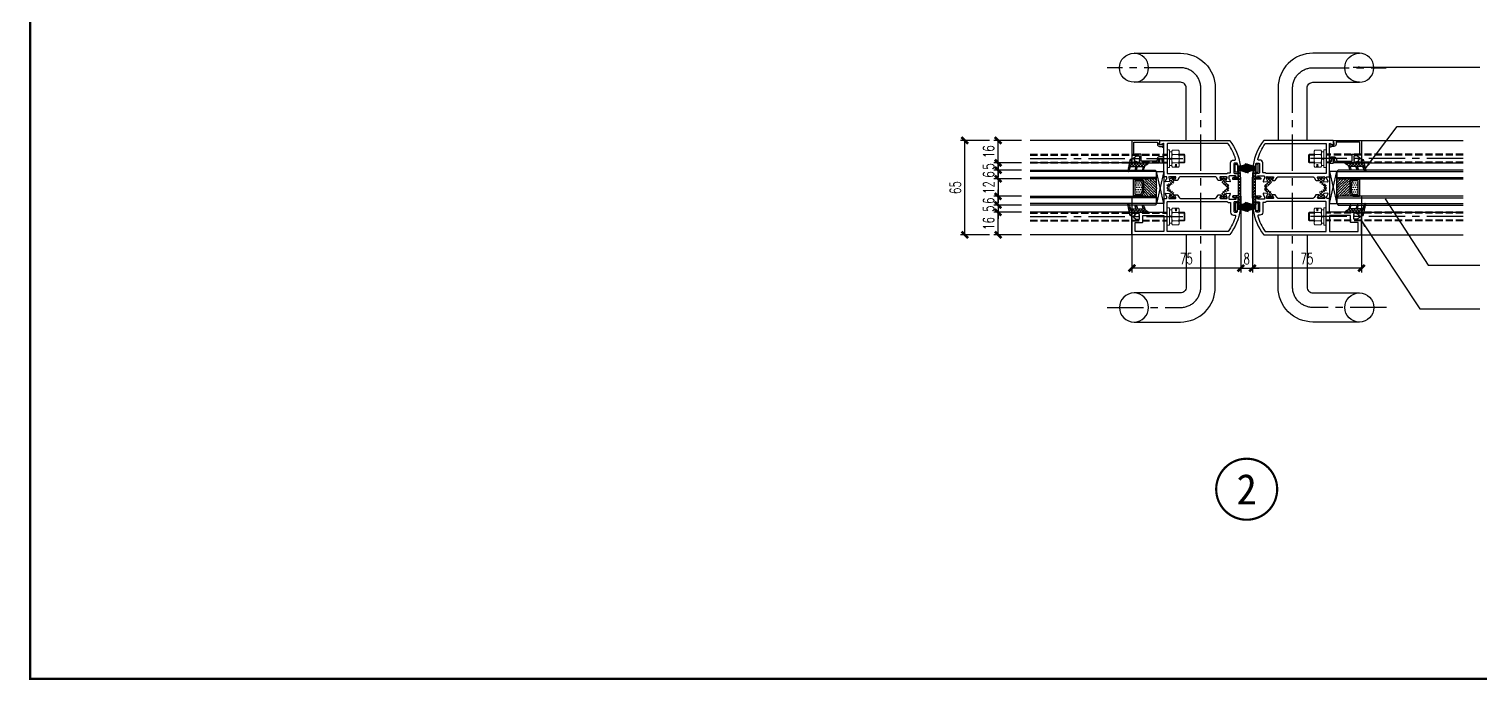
# Model space of a CAD drawing. Extents: x -160106 to 966792, y -663931 to 1550022.
# Drawn here: x -48707 to -47709, y -86796 to -86348 of the extents above; entities that cross this region are included whole.
import ezdxf
from ezdxf.enums import TextEntityAlignment as Align

# ---------------------------------------------------------------- set-up
doc = ezdxf.new("R2010")
doc.units = 0
doc.linetypes.add('ZN-CENTER', pattern=[2, 1.25, -0.25, 0.25, -0.25])
doc.linetypes.add('ZN-DASH', pattern=[0.35, 0.25, -0.1])
for name, color, linetype in [('!ZN1-填充-8', 8, 'Continuous'), ('!ZN1-标注-173', 173, 'Continuous'), ('!ZN3-不锈钢板幕墙-7', 7, 'Continuous'), ('!ZN3-玻璃幕墙-4', 4, 'Continuous'), ('!ZN4-辅助材料-1', 1, 'Continuous'), ('!ZN4-配件-11', 11, 'Continuous'), ('!ZN5-铝材投影-112', 112, 'Continuous'), ('!ZN5-铝材断面-6', 6, 'Continuous'), ('!ZN6-虚线-8', 8, 'ZN-DASH'), ('!ZN6-轴线-1', 1, 'ZN-CENTER'), ('0-cxFrame', 155, 'Continuous'), ('11紧固件', 11, 'Continuous'), ('3符号', 173, 'Continuous'), ('DIM', 173, 'Continuous'), ('TEXT', 7, 'Continuous')]:
    doc.layers.add(name, color=color, linetype=linetype)
doc.layers.add('0-cxText', color=131, linetype='Continuous', lineweight=25)
doc.styles.add('cx_tuming', font='simhei.ttf')
doc.styles.add('cx_tuqian1', font='')
doc.styles.add('DHTEXT-1', font='ROMANS.shx', dxfattribs={"width": 0.7, "bigfont": 'CHINESE.shx'})
doc.styles.add('ZN-字体1', font='romans.shx', dxfattribs={"width": 0.7, "bigfont": 'chinese.shx'})
doc.styles.add('ZNDimTStyle', font='ROMANS.shx', dxfattribs={"width": 0.7, "bigfont": 'CHINESE.shx'})
doc.styles.add('ZY-STYLE', font='ROMANS.shx', dxfattribs={"width": 0.7, "bigfont": 'CHINESE.shx'})
doc.styles.add('中南符号', font='simhei.ttf')
doc.styles.add('黑体', font='simhei.ttf', dxfattribs={"height": 12})
doc.styles.get('cx_tuqian1').set_extended_font_data('SimSun')
doc.dimstyles.new('ZN3', dxfattribs={"dimscale": 3, "dimtxt": 2.5, "dimasz": 1.5, "dimexe": 1, "dimexo": 2, "dimgap": 0.9, "dimtad": 1, "dimdec": 0, "dimdsep": 46, "dimtxsty": 'DHTEXT-1', "dimblk": 'ARCHTICK', "dimcen": 2.5, "dimclrd": 173, "dimclre": 173, "dimclrt": 7, "dimazin": 2, "dimtfac": 1, "dimtix": 1, "dimtmove": 2, "dimatfit": 3, "dimfxl": 0, "dimarcsym": 0})
doc.dimstyles.new('ZN机械-3', dxfattribs={"dimscale": 3, "dimtxt": 2.5, "dimasz": 1.5, "dimexe": 1, "dimexo": 2, "dimgap": 0.9, "dimtad": 1, "dimdec": 0, "dimzin": 0, "dimdsep": 46, "dimtxsty": 'ZNDimTStyle', "dimcen": 2.5, "dimdle": 1, "dimclrd": 173, "dimclre": 173, "dimclrt": 7, "dimazin": 2, "dimtfac": 1, "dimtdec": 4, "dimtix": 1, "dimtmove": 2, "dimatfit": 3, "dimfxl": 0, "dimfrac": 2, "dimtolj": 1, "dimtzin": 0, "dimarcsym": 0})
pattern_1 = [(225, (2801.9167, 1209.5892), (-0.6735192, -2.46957043), [3.175, -0.635, 0, -0.635])]
pattern_2 = [(0, (3, 5e-07), (0.79375, 1.5875), [0, -1.5875])]

# ---------------------------------------------------------------- blocks, each defined once
blk = doc.blocks.new('TK22.A2 L(Dragon)')
at = {"layer": '0-cxFrame', "const_width": 0.5}
blk.add_lwpolyline([(-80, 10), (-574, 10), (-574, 410), (-80, 410)], close=True, dxfattribs=at)
at = {"style": '黑体', "flags": 4}
blk.add_attdef('图幅', text='', height=3.3, dxfattribs=at).set_placement((-40, 3), align=Align.RIGHT)
at = {"layer": '0-cxText', "flags": 4}
for tag, height, style, p in [('建设单位', 3.5, 'cx_tuming', (-45, 240)), ('项目名称', 3.5, 'cx_tuming', (-45, 210)), ('子项名称', 3.5, 'cx_tuming', (-45, 180)), ('工程编号', 3.3, 'cx_tuqian1', (-35, 165)), ('图名1', 3.5, 'cx_tuming', (-45, 87)), ('图名2', 3.5, 'cx_tuming', (-45, 79)), ('图名3', 3.5, 'cx_tuming', (-45, 71)), ('出图日期', 3.3, 'cx_tuqian1', (-39, 60)), ('专业', 3.3, 'cx_tuqian1', (-55, 52)), ('图号', 3.3, 'cx_tuqian1', (-55, 44)), ('版次', 3.3, 'cx_tuqian1', (-20, 44))]:
    blk.add_attdef(tag, text='', height=height, dxfattribs=dict(at, style=style)).set_placement(p, align=Align.MIDDLE)
at = {"layer": 'Defpoints', "color": 6, "flags": 4}
for tag, height, style, p in [('tufu', 3.3, '黑体', (-12, 12)), ('dwfname', 4, 'cx_tuqian1', (-80, 3))]:
    blk.add_attdef(tag, text='', height=height, dxfattribs=dict(at, style=style)).set_placement(p, align=Align.RIGHT)
blk = doc.blocks.new('毛条003')
at = {"layer": '!ZN4-辅助材料-1'}
for points in [[(-1.5, 0.96), (-8.85, 3.1)], [(-1.5, 0.77), (-8.85, 2.5)], [(-1.5, 0.59), (-8.85, 1.86)], [(-1.5, 0.42), (-8.85, 1.22)], [(-1.5, 0.25), (-8.85, 0.69)], [(-1.5, 0.08), (-8.85, 0.33)], [(-1.5, -0.08), (-8.85, -0.33)], [(-1.5, -0.25), (-8.85, -0.69)], [(-1.5, -0.42), (-8.85, -1.22)], [(-1.5, -0.59), (-8.85, -1.86)], [(-1.5, -0.77), (-8.85, -2.5)], [(-1.5, -0.96), (-8.85, -3.1)]]:
    blk.add_lwpolyline(points, dxfattribs=at)
blk.add_lwpolyline([(0, -2.75), (-1.5, -2.75), (-1.5, 2.75), (0, 2.75)], close=True, dxfattribs=at)
blk = doc.blocks.new('塑料扣件')
at = {"layer": '!ZN1-填充-8', "ltscale": 500}
h = blk.add_hatch(dxfattribs=at)
h.set_pattern_fill('多孔材料', color=8, scale=0.5, angle=180)
h.set_pattern_definition([(225, (-28174.8526, 22083.8614), (1.000001017, -1.000001017), []), (315, (-28174.8526, 22083.8614), (1.000001017, 1.000001017), [])])
edge = h.paths.add_edge_path()
edge.add_arc((170, 0), 168.2, 182.2829, 184.02287)
edge.add_line((2.21, -11.8), (0.41, -11.8))
edge.add_arc((170, 0), 170, 176.0198, 183.9802, ccw=False)
edge.add_line((0.41, 11.8), (2.21, 11.8))
edge.add_arc((170, 0), 168.2, 175.97713, 177.7171)
edge.add_line((1.93, 6.7), (3.57, 6.7))
edge.add_line((3.57, 6.7), (3.57, 7.1))
edge.add_arc((3.87, 7.1), 0.3, 56.30993, 180, ccw=False)
edge.add_line((4.04, 7.35), (5.55, 6.65))
edge.add_arc((5.34, 6.2), 0.5, -90, 65.37644, ccw=False)
edge.add_line((5.34, 5.7), (1.9, 5.7))
edge.add_arc((170, 0), 168.2, 178.05798, 181.94202)
edge.add_line((1.9, -5.7), (5.34, -5.7))
edge.add_arc((5.34, -6.2), 0.5, -65.37644, 90, ccw=False)
edge.add_line((5.55, -6.65), (4.04, -7.35))
edge.add_arc((3.87, -7.1), 0.3, 180, 303.69007, ccw=False)
edge.add_line((3.57, -7.1), (3.57, -6.7))
edge.add_line((3.57, -6.7), (1.93, -6.7))
at = {"layer": '!ZN1-填充-8', "color": 8, "ltscale": 500}
blk.add_lwpolyline([(1.93, -6.7, 0.007592), (2.21, -11.8), (0.41, -11.8, -0.034748), (0.41, 11.8), (2.21, 11.8, 0.007592), (1.93, 6.7), (3.57, 6.7), (3.57, 7.1, -0.599022), (4.04, 7.35), (5.55, 6.65, -0.805289), (5.34, 5.7), (1.9, 5.7, 0.016949), (1.9, -5.7), (5.34, -5.7, -0.805289), (5.55, -6.65), (4.04, -7.35, -0.599022), (3.57, -7.1), (3.57, -6.7)], format="xyb", close=True, dxfattribs=at)
blk = doc.blocks.new('14.8隔热条2440')
at = {"layer": '!ZN1-填充-8', "ltscale": 500}
h = blk.add_hatch(dxfattribs=at)
h.set_pattern_fill('多孔材料', color=8, scale=0.5, angle=180)
h.set_pattern_definition([(225, (-28183.0622, 22083.859), (1.000001017, -1.000001017), []), (315, (-28183.0622, 22083.859), (1.000001017, 1.000001017), [])])
edge = h.paths.add_edge_path()
edge.add_arc((1, -1.31), 1, 180, 235)
edge.add_line((0.43, -2.13), (2.74, -3.75))
edge.add_arc((2.45, -4.16), 0.5, 0, 55, ccw=False)
edge.add_line((2.95, -4.16), (2.95, -4.53))
edge.add_arc((2.15, -4.53), 0.8, -30, 0, ccw=False)
edge.add_line((2.84, -4.93), (1.83, -6.69))
edge.add_arc((2, -6.79), 0.2, 150, 180)
edge.add_line((1.8, -6.79), (1.8, -7))
edge.add_arc((2.2, -7), 0.4, 180, 270)
edge.add_line((2.2, -7.4), (2.8, -7.4))
edge.add_line((2.8, -7.4), (2.8, -7.3))
edge.add_line((2.8, -7.3), (3.18, -7.3))
edge.add_arc((3.18, -7.1), 0.2, 270, 360)
edge.add_line((3.38, -7.1), (3.38, -6.99))
edge.add_arc((3.18, -6.99), 0.2, 360, 385.00783)
edge.add_arc((3.9, -6.65), 0.6, -25.00783, 205.00783, ccw=False)
edge.add_arc((4.63, -6.99), 0.2, 154.99217, 180)
edge.add_line((4.43, -6.99), (4.43, -7.1))
edge.add_arc((4.62, -7.1), 0.2, 180, 270)
edge.add_line((4.62, -7.3), (5, -7.3))
edge.add_line((5, -7.3), (5, -7.4))
edge.add_line((5, -7.4), (5.6, -7.4))
edge.add_arc((5.6, -7), 0.4, 270, 360)
edge.add_line((6, -7), (6, -6.79))
edge.add_arc((5.8, -6.79), 0.2, 0, 30)
edge.add_line((5.97, -6.69), (4.96, -4.93))
edge.add_arc((5.65, -4.53), 0.8, 180, 210, ccw=False)
edge.add_line((4.85, -4.53), (4.85, -3.55))
edge.add_arc((3.85, -3.55), 1, 0, 55)
edge.add_line((4.42, -2.73), (2.01, -1.05))
edge.add_arc((2.3, -0.64), 0.5, 180, 235, ccw=False)
edge.add_line((1.8, -0.64), (1.8, 0.64))
edge.add_arc((2.3, 0.64), 0.5, 125, 180, ccw=False)
edge.add_line((2.01, 1.05), (4.42, 2.73))
edge.add_arc((3.85, 3.55), 1, 305, 360)
edge.add_line((4.85, 3.55), (4.85, 4.53))
edge.add_arc((5.65, 4.53), 0.8, 150, 180, ccw=False)
edge.add_line((4.96, 4.93), (5.97, 6.69))
edge.add_arc((5.8, 6.79), 0.2, 330, 360)
edge.add_line((6, 6.79), (6, 7))
edge.add_arc((5.6, 7), 0.4, 0, 90)
edge.add_line((5.6, 7.4), (5, 7.4))
edge.add_line((5, 7.4), (5, 7.3))
edge.add_line((5, 7.3), (4.63, 7.3))
edge.add_arc((4.62, 7.1), 0.2, 90, 180)
edge.add_line((4.42, 7.1), (4.43, 6.99))
edge.add_arc((4.63, 6.99), 0.2, 180, 205.00783)
edge.add_arc((3.9, 6.65), 0.6, -205.00783, 25.00783, ccw=False)
edge.add_arc((3.18, 6.99), 0.2, 334.99217, 360)
edge.add_line((3.38, 6.99), (3.38, 7.1))
edge.add_arc((3.18, 7.1), 0.2, 0, 90)
edge.add_line((3.17, 7.3), (2.8, 7.3))
edge.add_line((2.8, 7.3), (2.8, 7.4))
edge.add_line((2.8, 7.4), (2.2, 7.4))
edge.add_arc((2.2, 7), 0.4, 90, 180)
edge.add_line((1.8, 7), (1.8, 6.79))
edge.add_arc((2, 6.79), 0.2, 180, 210)
edge.add_line((1.83, 6.69), (2.84, 4.93))
edge.add_arc((2.15, 4.53), 0.8, 0, 30, ccw=False)
edge.add_line((2.95, 4.53), (2.95, 4.16))
edge.add_arc((2.45, 4.16), 0.5, -55, 0, ccw=False)
edge.add_line((2.74, 3.75), (0.43, 2.13))
edge.add_arc((1, 1.31), 1, 125, 180)
edge.add_line((0, 1.31), (0, -1.31))
at = {"layer": '!ZN4-辅助材料-1'}
for centre in [(3.9, 6.65), (3.9, -6.65)]:
    blk.add_circle(centre, 0.6, dxfattribs=at)
at = {"layer": 'Defpoints', "color": 2, "ltscale": 10, "style": 'ZY-STYLE', "width": 0.7}
blk.add_text('14.8隔热条2440', height=0.5, rotation=270, dxfattribs=at).set_placement((0.73, 1.98))
blk = doc.blocks.new('DTM001')
at = {"layer": '!ZN5-铝材断面-6'}
for points in [[(15.22, 7.9), (15.22, 16.5, -0.414223), (15.52, 16.8), (17.62, 16.8, 0.414223), (17.92, 17.1), (17.92, 19.5, 0.414204), (17.62, 19.8), (17.02, 19.8, 0.414223), (16.72, 19.5), (16.72, 18.3, -0.414223), (16.42, 18), (15.52, 18, -0.414204), (15.22, 18.3), (15.22, 30.2, -0.559451), (15.66, 30.47), (17.49, 29.54, 0.559451), (17.92, 29.81), (17.92, 32, 0.414214), (17.42, 32.5), (-29.73, 32.5, 0.227162), (-30.12, 32.31, 0.141251), (-37.22, 15.36, 0.448618), (-36.72, 14.8), (-35.93, 14.8, 0.414214), (-35.43, 15.3), (-35.43, 16.3, -0.414214), (-34.93, 16.8), (-33.43, 16.8, -0.414214), (-32.93, 16.3), (-32.93, 10.3, -0.414214), (-33.43, 9.8), (-35.19, 9.8, 0.396332), (-35.69, 9.33, 0.00284), (-35.8, 7.43, 0.428957), (-35.3, 6.9), (-35.1, 6.9, 0.399605), (-34.6, 7.38, -0.000226), (-34.59, 7.53, -0.399343), (-34.09, 8), (-29.83, 8, -0.414223), (-29.53, 7.7), (-29.53, 6.2), (-29.59, 6.01), (-29.77, 5.91), (-29.91, 5.84), (-29.99, 5.71), (-30.51, 4.3), (-30.51, 4.11), (-30.39, 3.95), (-30.2, 3.9), (-27.83, 4.11), (-27.7, 4.14), (-27.28, 4.56), (-27.23, 4.75), (-27.37, 4.89), (-27.54, 4.94), (-27.63, 4.99), (-27.68, 5.08), (-28.22, 7.06), (-28.22, 7.1), (-28.23, 7.14), (-28.23, 7.3), (-28.13, 7.52), (-27.91, 7.6), (-27.7, 7.5), (-27.57, 7.4), (-23.63, 7.4), (-23.41, 7.31), (-23.33, 7.1), (-23.33, 6.88), (-23.34, 6.8), (-23.37, 6.72), (-24.3, 5.2), (-24.3, 5), (-24.13, 4.9), (-22.7, 4.9), (-22.5, 4.92), (-22.3, 4.98), (-22.12, 5.08), (-21.97, 5.22), (-21.85, 5.38), (-20.91, 6.92), (-20.78, 7.08), (-20.63, 7.22), (-20.45, 7.32), (-20.26, 7.38), (-20.05, 7.4), (3.74, 7.4), (3.95, 7.38), (4.15, 7.32), (4.33, 7.22), (4.48, 7.08), (4.6, 6.92), (5.55, 5.38), (5.67, 5.22), (5.82, 5.08), (6, 4.98), (6.2, 4.92), (6.4, 4.9), (7.82, 4.9), (8, 5), (8, 5.2), (7.07, 6.72), (7.04, 6.8), (7.02, 6.88), (7.02, 7.1), (7.11, 7.31), (7.33, 7.4), (11.27, 7.4), (11.4, 7.5), (11.61, 7.6), (11.83, 7.51), (11.92, 7.3), (11.92, 7.14), (11.92, 7.1), (11.91, 7.06), (11.38, 5.08), (11.33, 4.99), (11.24, 4.94), (11.07, 4.89), (10.93, 4.75), (10.98, 4.56), (11.35, 4.19), (11.46, 4.11), (13.9, 3.9), (14.09, 3.95), (14.21, 4.1), (14.21, 4.3), (13.69, 5.71), (13.61, 5.84), (13.47, 5.9), (13.29, 6.01), (13.22, 6.2), (13.22, 7.1), (13.31, 7.31), (13.53, 7.4), (14.72, 7.4, 0.414214)], [(12.72, 30.3, -0.414214), (13.02, 30), (13.02, 10.1, -0.414214), (12.52, 9.6), (-28.08, 9.6, -0.298932), (-28.54, 9.9, 0.298932), (-29, 10.2), (-30.23, 10.2, -0.414214), (-30.73, 10.7), (-30.73, 17, 0.414214), (-32.73, 19), (-33.68, 19, -0.49414), (-34.16, 19.63, -0.094832), (-29.05, 30.1, -0.236149), (-28.65, 30.3)], [(-35.93, -14.8), (-36.72, -14.8, 0.448618), (-37.22, -15.36, 0.141251), (-30.12, -32.31, 0.227162), (-29.73, -32.5), (36.72, -32.5, 0.414214), (37.22, -32), (37.22, -17.3, 0.414214), (36.92, -17), (35.52, -17, 0.414214), (35.22, -17.3), (35.22, -18), (35.47, -18), (35.22, -18.7), (35.47, -18.7), (35.22, -19.4), (35.72, -19.4, -0.668179), (36.08, -20.25), (34.62, -21.71, -0.198904), (34.41, -21.8), (32.27, -21.8, -0.414214), (31.97, -21.5), (31.97, -19.4), (32.22, -19.4), (31.97, -18.7), (32.22, -18.7), (31.97, -18), (32.22, -18), (32.22, -17.3, 0.414223), (31.92, -17), (15.52, -17, -0.414214), (15.22, -16.7), (15.22, -7.9, 0.414214), (14.72, -7.4), (13.53, -7.4), (13.31, -7.31), (13.22, -7.1), (13.22, -6.2), (13.29, -6.01), (13.47, -5.9), (13.61, -5.84), (13.69, -5.71), (14.21, -4.3), (14.21, -4.1), (14.09, -3.95), (13.9, -3.9), (11.46, -4.11), (11.35, -4.19), (10.98, -4.56), (10.93, -4.75), (11.07, -4.89), (11.24, -4.94), (11.33, -4.99), (11.38, -5.08), (11.91, -7.06), (11.92, -7.1), (11.92, -7.14), (11.92, -7.3), (11.83, -7.51), (11.61, -7.6), (11.4, -7.5), (11.27, -7.4), (7.33, -7.4), (7.11, -7.31), (7.02, -7.1), (7.02, -6.88), (7.04, -6.8), (7.07, -6.72), (8, -5.2), (8, -5), (7.82, -4.9), (6.4, -4.9), (6.2, -4.92), (6, -4.98), (5.82, -5.08), (5.67, -5.22), (5.55, -5.38), (4.6, -6.92), (4.48, -7.08), (4.33, -7.22), (4.15, -7.32), (3.95, -7.38), (3.74, -7.4), (-20.05, -7.4), (-20.26, -7.38), (-20.45, -7.32), (-20.63, -7.22), (-20.78, -7.08), (-20.91, -6.92), (-21.85, -5.38), (-21.97, -5.22), (-22.12, -5.08), (-22.3, -4.98), (-22.5, -4.92), (-22.7, -4.9), (-24.13, -4.9), (-24.3, -5), (-24.3, -5.2), (-23.37, -6.72), (-23.34, -6.8), (-23.33, -6.88), (-23.33, -7.1), (-23.41, -7.31), (-23.63, -7.4), (-27.57, -7.4), (-27.7, -7.5), (-27.91, -7.6), (-28.13, -7.52), (-28.23, -7.3), (-28.23, -7.14), (-28.22, -7.1), (-28.22, -7.06), (-27.68, -5.08), (-27.63, -4.99), (-27.54, -4.94), (-27.37, -4.89), (-27.23, -4.75), (-27.28, -4.56), (-27.7, -4.14), (-27.83, -4.11), (-30.2, -3.9), (-30.39, -3.95), (-30.51, -4.11), (-30.51, -4.3), (-29.99, -5.71), (-29.91, -5.84), (-29.77, -5.91), (-29.59, -6.01), (-29.53, -6.2), (-29.53, -7.7, -0.414223), (-29.83, -8), (-34.09, -8, -0.399343), (-34.59, -7.53, -0.000226), (-34.6, -7.38, 0.399605), (-35.1, -6.9), (-35.3, -6.9, 0.428957), (-35.8, -7.43, 0.00284), (-35.69, -9.33, 0.396332), (-35.19, -9.8), (-33.43, -9.8, -0.414214), (-32.93, -10.3), (-32.93, -16.3, -0.414214), (-33.43, -16.8), (-34.93, -16.8, -0.414214), (-35.43, -16.3), (-35.43, -15.3, 0.414214)], [(12.72, -30.3, 0.414214), (13.02, -30), (13.02, -10.1, 0.414214), (12.52, -9.6), (-28.08, -9.6, 0.298932), (-28.54, -9.9, -0.298932), (-29, -10.2), (-30.23, -10.2, 0.414214), (-30.73, -10.7), (-30.73, -17, -0.414214), (-32.73, -19), (-33.68, -19, 0.49414), (-34.16, -19.63, 0.094832), (-29.05, -30.1, 0.236149), (-28.65, -30.3)], [(29.47, -19.2), (15.52, -19.2, 0.414214), (15.22, -19.5), (15.22, -30, 0.414214), (15.52, -30.3), (34.72, -30.3, 0.414214), (35.02, -30), (35.02, -24.3, 0.414214), (34.72, -24), (30.07, -24, -0.414214), (29.77, -23.7), (29.77, -19.5, 0.414214)]]:
    blk.add_lwpolyline(points, format="xyb", close=True, dxfattribs=at)
at = {"ltscale": 20}
blk.add_blockref('14.8隔热条2440', (-29.57, 0), dxfattribs=at)
at = {"ltscale": 20, "xscale": -1}
blk.add_blockref('14.8隔热条2440', (13.25, 0), dxfattribs=at)
blk = doc.blocks.new('DTM004')
at = {"layer": '!ZN5-铝材断面-6'}
blk.add_lwpolyline([(-7.86, 5.26), (-7.86, 5.69, 0.338321), (-8.23, 6.17, -0.338321), (-8.45, 6.46), (-8.45, 7.45, -0.414214), (-8.15, 7.75), (10.55, 7.75, -0.414214), (10.85, 7.45), (10.85, -7.55, -0.414214), (10.65, -7.75), (9.15, -7.75, -0.414204), (8.85, -7.45), (8.85, -6.75), (9.1, -6.75), (8.85, -6.05), (9.1, -6.05), (8.85, -5.35), (9.35, -5.35, 0.668179), (9.7, -4.5), (8.24, -3.04, 0.198904), (8.03, -2.95), (5.9, -2.95, 0.414214), (5.6, -3.25), (5.6, -5.35), (5.85, -5.35), (5.6, -6.05), (5.85, -6.05), (5.6, -6.75), (5.85, -6.75), (5.85, -7.55, -0.414223), (5.65, -7.75), (-6.28, -7.75, -0.339454), (-7.25, -7.01), (-7.79, -4.97, 0.339454), (-8.08, -4.75), (-9.75, -4.75, 0.618034), (-9.91, -5.07, -0.162278), (-9.85, -5.25), (-9.85, -6.2, -0.668179), (-10.36, -6.41), (-10.56, -6.22, -0.198912), (-10.85, -5.51), (-10.85, -4.05, -0.414214), (-10.35, -3.55), (-8.08, -3.55, -0.339454), (-6.64, -4.66), (-6.19, -6.33, 0.339454), (-5.9, -6.55), (4.2, -6.55, 0.414214), (4.4, -6.35), (4.4, -2.05, -0.414214), (4.7, -1.75), (8.54, -1.75, -0.198904), (8.75, -1.84), (9.14, -2.23, 0.668167), (9.65, -2.02), (9.65, 6.25, 0.414214), (9.35, 6.55), (-6.36, 6.55, 0.451416), (-6.66, 6.21), (-6.66, 5.06, -0.414214), (-8.16, 3.56), (-9.58, 3.56, 0.198912), (-9.8, 3.47), (-10.14, 3.13, -0.668179), (-10.65, 3.34), (-10.65, 4.1, -0.198912), (-10.36, 4.81), (-10.16, 5, -0.339454), (-9.92, 5.03), (-9.52, 4.8, 0.131652), (-9.37, 4.76), (-8.36, 4.76, 0.414214)], format="xyb", close=True, dxfattribs=at)
blk = doc.blocks.new('塞入式胶条01')
at = {"layer": '!ZN1-填充-8', "ltscale": 500}
h = blk.add_hatch(dxfattribs=at)
h.set_pattern_fill('多孔材料', color=8, scale=0.5, angle=180)
h.set_pattern_definition([(225, (-28131.8375, 22100.859), (1.000001017, -1.000001017), []), (315, (-28131.8375, 22100.859), (1.000001017, 1.000001017), [])])
edge = h.paths.add_edge_path()
edge.add_line((1.24, -1.71), (2.66, 5.51))
edge.add_arc((2.27, 5.59), 0.4, 348, 518.51601)
edge.add_line((1.9, 5.74), (0.62, 2.49))
edge.add_line((0.62, 2.49), (-2.98, 2.49))
edge.add_line((-2.98, 2.49), (-2.55, 4.52))
edge.add_arc((-2.94, 4.6), 0.4, 348, 518.96365)
edge.add_line((-3.31, 4.74), (-4.18, 2.49))
edge.add_line((-4.18, 2.49), (-7.98, 2.49))
edge.add_line((-7.98, 2.49), (-7.55, 4.52))
edge.add_arc((-7.94, 4.6), 0.4, 348, 523.61046)
edge.add_arc((-7.94, 4.6), 0.4, 163.55675, 163.61046, ccw=False)
edge.add_line((-8.32, 4.71), (-8.83, 2.99))
edge.add_arc((-11.71, 3.84), 3, 301.46877, 343.55675, ccw=False)
edge.add_line((-10.14, 1.28), (-11.32, 0.56))
edge.add_arc((-11.17, 0.3), 0.3, 121.46877, 270)
edge.add_arc((-8.6, -11.52), 11.8, 59.98712, 102.5564, ccw=False)
edge.add_line((-2.7, -1.3), (-2.7, 0))
edge.add_line((-2.7, 0), (0, 0))
edge.add_line((0, 0), (-0.26, -2.5))
edge.add_line((-0.26, -2.5), (0.26, -2.5))
edge.add_arc((0.26, -1.5), 1, 270, 348)
at = {"layer": '!ZN4-辅助材料-1'}
blk.add_lwpolyline([(1.24, -1.71), (2.66, 5.51, 0.920482), (1.9, 5.74), (0.62, 2.49), (-2.98, 2.49), (-2.55, 4.52, 0.924096), (-3.31, 4.74), (-4.18, 2.49), (-7.98, 2.49), (-7.55, 4.52, 0.962409), (-8.32, 4.71, -0.000234), (-8.32, 4.71), (-8.83, 2.99, -0.185736), (-10.14, 1.28), (-11.32, 0.56, 0.757195), (-11.17, 0, -0.18791), (-2.7, -1.3), (-2.7, 0), (0, 0), (-0.26, -2.5), (0.26, -2.5, 0.354119)], format="xyb", close=True, dxfattribs=at)
blk = doc.blocks.new('*U986')
at = {"layer": '!ZN1-填充-8'}
h = blk.add_hatch(dxfattribs=at)
h.set_pattern_fill('ANSI36', color=256, scale=0.4, angle=180, style=0)
h.set_pattern_definition(pattern_1)
h.paths.add_polyline_path([(0, 5), (0, 19), (1, 18), (11, 18), (11, 17.75), (9, 15.75), (9, 8.25), (11, 6.25), (11, 6), (1, 6)])
h = blk.add_hatch(dxfattribs=at)
h.set_pattern_fill('DOTS', color=8, style=0)
h.set_pattern_definition(pattern_2)
h.paths.add_polyline_path([(10, 15.34), (10, 8.66), (11.41, 7.25), (14.8, 7.25), (14.8, 16.75), (11.41, 16.75)])
for points in [[(15.75, 18), (11, 18), (11, 17.75), (15.75, 17.75)], [(15.75, 6.25), (11, 6.25), (11, 6), (15.75, 6)]]:
    blk.add_hatch(color=256, dxfattribs=at).paths.add_polyline_path(points)
for p, q in [((0, 23), (87, 23)), ((0, 19), (87, 19)), ((0, 5), (87, 5)), ((0, 1), (87, 1))]:
    blk.add_line(p, q, dxfattribs=at)
at = {"layer": '!ZN3-玻璃幕墙-4'}
for points in [[(87, 24), (1, 24), (0, 23), (0, 19), (1, 18), (87, 18)], [(87, 6), (1, 6), (0, 5), (0, 1), (1, 0), (87, 0)]]:
    blk.add_lwpolyline(points, dxfattribs=at)
at = {"layer": '!ZN4-辅助材料-1'}
for points in [[(0, 5), (0, 19), (1, 18), (11, 18), (11, 17.75), (9, 15.75), (9, 8.25), (9, 8.25), (11, 6.25), (11, 6), (1, 6), (0, 5)], [(9, 15.75), (9, 8.25), (11, 6.25), (16, 6.25), (16, 17.75), (11, 17.75)], [(10, 15.34), (10, 8.66), (11.41, 7.25), (14.8, 7.25), (14.8, 16.75), (11.41, 16.75)], [(15.75, 18), (11, 18), (11, 17.75), (15.75, 17.75)], [(15.75, 6.25), (11, 6.25), (11, 6), (15.75, 6)]]:
    blk.add_lwpolyline(points, close=True, dxfattribs=at)
blk.add_lwpolyline([(15.4, 17.75), (15.4, 17.65), (11.04, 17.65), (9.1, 15.71), (9.1, 8.29), (11.04, 6.35), (15.4, 6.35), (15.4, 6.25), (15.4, 6.35)], dxfattribs=at)
at = {"layer": 'Defpoints', "color": 250}
for p in [(0, 24), (0, 18), (0, 6), (0, 0), (9, 6)]:
    blk.add_point(p, dxfattribs=at)
blk = doc.blocks.new('*U985')
at = {"layer": '!ZN1-填充-8'}
h = blk.add_hatch(dxfattribs=at)
h.set_pattern_fill('ANSI36', color=256, scale=0.4, angle=180, style=0)
h.set_pattern_definition(pattern_1)
h.paths.add_polyline_path([(0, 5), (0, 19), (1, 18), (11, 18), (11, 17.75), (9, 15.75), (9, 8.25), (11, 6.25), (11, 6), (1, 6)])
h = blk.add_hatch(dxfattribs=at)
h.set_pattern_fill('DOTS', color=8, style=0)
h.set_pattern_definition(pattern_2)
h.paths.add_polyline_path([(10, 15.34), (10, 8.66), (11.41, 7.25), (14.8, 7.25), (14.8, 16.75), (11.41, 16.75)])
for points in [[(15.75, 18), (11, 18), (11, 17.75), (15.75, 17.75)], [(15.75, 6.25), (11, 6.25), (11, 6), (15.75, 6)]]:
    blk.add_hatch(color=256, dxfattribs=at).paths.add_polyline_path(points)
for p, q in [((0, 23), (87, 23)), ((0, 19), (87, 19)), ((0, 5), (87, 5)), ((0, 1), (87, 1))]:
    blk.add_line(p, q, dxfattribs=at)
at = {"layer": '!ZN3-玻璃幕墙-4'}
for points in [[(87, 24), (1, 24), (0, 23), (0, 19), (1, 18), (87, 18)], [(87, 6), (1, 6), (0, 5), (0, 1), (1, 0), (87, 0)]]:
    blk.add_lwpolyline(points, dxfattribs=at)
at = {"layer": '!ZN4-辅助材料-1'}
for points in [[(0, 5), (0, 19), (1, 18), (11, 18), (11, 17.75), (9, 15.75), (9, 8.25), (9, 8.25), (11, 6.25), (11, 6), (1, 6), (0, 5)], [(9, 15.75), (9, 8.25), (11, 6.25), (16, 6.25), (16, 17.75), (11, 17.75)], [(10, 15.34), (10, 8.66), (11.41, 7.25), (14.8, 7.25), (14.8, 16.75), (11.41, 16.75)], [(15.75, 18), (11, 18), (11, 17.75), (15.75, 17.75)], [(15.75, 6.25), (11, 6.25), (11, 6), (15.75, 6)]]:
    blk.add_lwpolyline(points, close=True, dxfattribs=at)
blk.add_lwpolyline([(15.4, 17.75), (15.4, 17.65), (11.04, 17.65), (9.1, 15.71), (9.1, 8.29), (11.04, 6.35), (15.4, 6.35), (15.4, 6.25), (15.4, 6.35)], dxfattribs=at)
at = {"layer": 'Defpoints', "color": 250}
for p in [(0, 24), (0, 18), (0, 6), (0, 0), (9, 6)]:
    blk.add_point(p, dxfattribs=at)
blk = doc.blocks.new('20180312.10002664')
at = {"layer": '11紧固件', "lineweight": 9}
for p, q in [((-5.77, 0.5), (-5.77, 4.7)), ((-4.33, 5.2), (4.33, 5.2)), ((-4.33, 0), (4.33, 0)), ((-4.33, 0), (4.33, 0)), ((-3.62, 5.2), (0, 5.2)), ((3.63, 5.2), (-3.62, 5.2)), ((-2.89, 0.5), (-2.89, 4.7)), ((2.89, 0.5), (2.89, 4.7)), ((5.77, 0.5), (5.77, 4.7))]:
    blk.add_line(p, q, dxfattribs=at)
for centre, radius, start, end in [((-4.33, 2.87), 2.33, 51.78679, 128.21321), ((-4.33, 2.33), 2.33, 231.78679, 308.21321), ((0, -3.38), 8.58, 70.34714, 109.65286), ((0, 8.58), 8.58, 250.34714, 289.65286), ((4.33, 2.87), 2.33, 51.78679, 128.21321), ((4.33, 2.33), 2.33, 231.78679, 308.21321)]:
    blk.add_arc(centre, radius, start, end, dxfattribs=at)
at = {"layer": 'TEXT', "linetype": 'ByBlock', "lineweight": 9, "style": 'ZN-字体1', "width": 0.7}
blk.add_text('M6', height=1.2, dxfattribs=at).set_placement((4.81, 2.9), align=Align.MIDDLE)
blk = doc.blocks.new('*U979')
at = {"layer": '!ZN4-配件-11', "color": 11, "linetype": 'ByBlock', "lineweight": 9}
for p, q in [((-12.2, 2.46), (-11.66, 3)), ((-12.2, -2.46), (-12.2, 2.46)), ((-11.66, 3), (-8.4, 3)), ((-11.66, 3), (-11.66, -3)), ((-1.6, 0), (-3.2, 0.58)), ((-12.2, -2.46), (-11.66, -3)), ((-11.66, -3), (-8.4, -3)), ((-1.6, -0.83), (-3.2, -0.25))]:
    blk.add_line(p, q, dxfattribs=at)
at = {"layer": '!ZN4-配件-11', "color": 8, "linetype": 'ByBlock', "lineweight": 9}
for p, q in [((-12.2, 2.46), (-8.4, 2.46)), ((-12.2, -2.46), (-8.4, -2.46))]:
    blk.add_line(p, q, dxfattribs=at)
at = {"layer": '!ZN4-配件-11', "color": 11, "linetype": 'ByBlock', "lineweight": 9}
for points in [[(-3.2, -4.62), (-3.2, 4.62), (-1.6, 4.62), (-1.6, -4.62)], [(-1.6, 6), (-1.6, -6), (0, -6), (0, 6)]]:
    blk.add_lwpolyline(points, close=True, dxfattribs=at)
at = {"layer": '!ZN6-虚线-8', "linetype": 'ZN-DASH', "ltscale": 20}
for p, q in [((94.2, 3), (0, 3)), ((94.2, 2.46), (0, 2.46)), ((94.2, -2.46), (0, -2.46)), ((94.2, -3), (0, -3))]:
    blk.add_line(p, q, dxfattribs=at)
at = {"layer": '!ZN6-轴线-1', "linetype": 'ZN-CENTER', "ltscale": 20}
blk.add_line((94.2, 0), (-14.2, 0), dxfattribs=at)
at = {"layer": '!ZN3-玻璃幕墙-4', "extrusion": (0, 0, -1), "zscale": -1, "rotation": 270}
blk.add_blockref('20180312.10002664', (3.2, 0), dxfattribs=at)
blk = doc.blocks.new('*U980')
at = {"layer": '!ZN3-不锈钢板幕墙-7'}
for points in [[(-20, 65), (-20, 101, 0.414214), (-24, 105), (-55.97, 105, -1), (-55.97, 125), (-24, 125, -0.414214), (0, 101), (0, 65)], [(-20, 0), (-20, -36, -0.414214), (-24, -40), (-55.97, -40, 1), (-55.97, -60), (-24, -60, 0.414214), (0, -36), (0, 0)]]:
    blk.add_lwpolyline(points, format="xyb", dxfattribs=at)
for centre in [(-55.97, 115), (-55.97, -50)]:
    blk.add_arc(centre, 10, 270, 90, dxfattribs=at)
at = {"layer": '!ZN6-轴线-1', "color": 1, "linetype": 'ZN-CENTER', "ltscale": 20}
blk.add_lwpolyline([(-74.55, -50), (-24, -50, 0.414214), (-10, -36), (-10, 101, 0.414214), (-24, 115), (-74.43, 115)], format="xyb", dxfattribs=at)
blk = doc.blocks.new('*U993')
at = {"const_width": 0.5}
blk.add_lwpolyline([(7, 0, 1), (-7, 0, 1)], format="xyb", close=True, dxfattribs=at)
at = {"color": 0, "style": '中南符号', "width": 0.927083, "flags": 8}
blk.add_attdef('索引号', text='', height=6.99, dxfattribs=at).set_placement((-2.33, -3.49), (2.33, -3.49), align=Align.FIT)
at = {"color": 0, "style": '中南符号', "flags": 8}
blk.add_attdef('比例', (9, -7), '', height=2.98, dxfattribs=at)
blk = doc.blocks.new('_ArchTick')
at = {"color": 0, "linetype": 'ByBlock', "const_width": 0.4}
blk.add_lwpolyline([(-0.5, -0.5), (0.5, 0.5)], dxfattribs=at)
blk = doc.blocks.new('*D1167')
at = {"layer": 'Defpoints', "color": 0, "ltscale": 30, "transparency": 16777216}
for p in [(-48040.31, -86474.05), (-48018.16, -86474.05), (-48018.16, -86489.55)]:
    blk.add_point(p, dxfattribs=at)
at = {"layer": 'DIM', "color": 173, "linetype": 'ByBlock', "lineweight": -2, "ltscale": 30, "transparency": 16777216}
for p, q in [((-48024.16, -86474.05), (-48043.31, -86474.05)), ((-48040.31, -86489.55), (-48040.31, -86474.05)), ((-48024.16, -86489.55), (-48043.31, -86489.55))]:
    blk.add_line(p, q, dxfattribs=at)
at = {"layer": 'DIM', "color": 173, "lineweight": -2, "ltscale": 30, "transparency": 16777216, "xscale": 4.5, "yscale": 4.5, "zscale": 4.5}
for p, rotation in [((-48040.31, -86474.05), 90), ((-48040.31, -86489.55), 270)]:
    blk.add_blockref('_ArchTick', p, dxfattribs=dict(at, rotation=rotation))
at = {"layer": 'DIM', "color": 7, "ltscale": 30, "transparency": 16777216, "insert": (-48046.76, -86481.8), "char_height": 7.5, "attachment_point": 5, "rotation": 90, "style": 'DHTEXT-1'}
blk.add_mtext('16', dxfattribs=at)
blk = doc.blocks.new('*D1168')
at = {"layer": 'Defpoints', "color": 0, "ltscale": 30, "transparency": 16777216}
for p in [(-48040.31, -86474.05), (-48018.16, -86469.05), (-48018.16, -86474.05)]:
    blk.add_point(p, dxfattribs=at)
at = {"layer": 'DIM', "color": 173, "linetype": 'ByBlock', "lineweight": -2, "ltscale": 30, "transparency": 16777216}
for p, q in [((-48040.31, -86469.05), (-48040.31, -86464.55)), ((-48024.16, -86469.05), (-48043.31, -86469.05)), ((-48024.16, -86474.05), (-48043.31, -86474.05)), ((-48040.31, -86469.05), (-48040.31, -86474.05)), ((-48040.31, -86474.05), (-48040.31, -86478.55))]:
    blk.add_line(p, q, dxfattribs=at)
at = {"layer": 'DIM', "color": 173, "lineweight": -2, "ltscale": 30, "transparency": 16777216, "xscale": 4.5, "yscale": 4.5, "zscale": 4.5}
for p, rotation in [((-48040.31, -86469.05), 270), ((-48040.31, -86474.05), 90)]:
    blk.add_blockref('_ArchTick', p, dxfattribs=dict(at, rotation=rotation))
at = {"layer": 'DIM', "color": 7, "ltscale": 30, "transparency": 16777216, "insert": (-48046.76, -86471.55), "char_height": 7.5, "attachment_point": 5, "rotation": 90, "style": 'DHTEXT-1'}
blk.add_mtext('5', dxfattribs=at)
blk = doc.blocks.new('*D1169')
at = {"layer": 'Defpoints', "color": 0, "ltscale": 30, "transparency": 16777216}
for p in [(-48040.31, -86463.05), (-48018.16, -86463.05), (-48018.16, -86469.05)]:
    blk.add_point(p, dxfattribs=at)
at = {"layer": 'DIM', "color": 173, "linetype": 'ByBlock', "lineweight": -2, "ltscale": 30, "transparency": 16777216}
for p, q in [((-48024.16, -86463.05), (-48043.31, -86463.05)), ((-48040.31, -86463.05), (-48040.31, -86458.55)), ((-48040.31, -86469.05), (-48040.31, -86463.05)), ((-48024.16, -86469.05), (-48043.31, -86469.05)), ((-48040.31, -86469.05), (-48040.31, -86473.55))]:
    blk.add_line(p, q, dxfattribs=at)
at = {"layer": 'DIM', "color": 173, "lineweight": -2, "ltscale": 30, "transparency": 16777216, "xscale": 4.5, "yscale": 4.5, "zscale": 4.5}
for p, rotation in [((-48040.31, -86463.05), 270), ((-48040.31, -86469.05), 90)]:
    blk.add_blockref('_ArchTick', p, dxfattribs=dict(at, rotation=rotation))
at = {"layer": 'DIM', "color": 7, "ltscale": 30, "transparency": 16777216, "insert": (-48046.76, -86466.05), "char_height": 7.5, "attachment_point": 5, "rotation": 90, "style": 'DHTEXT-1'}
blk.add_mtext('6', dxfattribs=at)
blk = doc.blocks.new('*D1170')
at = {"layer": 'Defpoints', "color": 0, "ltscale": 30, "transparency": 16777216}
for p in [(-48018.16, -86451.05), (-48040.31, -86463.05), (-48018.16, -86463.05)]:
    blk.add_point(p, dxfattribs=at)
at = {"layer": 'DIM', "color": 173, "linetype": 'ByBlock', "lineweight": -2, "ltscale": 30, "transparency": 16777216}
for p, q in [((-48024.16, -86451.05), (-48043.31, -86451.05)), ((-48040.31, -86451.05), (-48040.31, -86446.55)), ((-48040.31, -86451.05), (-48040.31, -86463.05)), ((-48024.16, -86463.05), (-48043.31, -86463.05)), ((-48040.31, -86463.05), (-48040.31, -86467.55))]:
    blk.add_line(p, q, dxfattribs=at)
at = {"layer": 'DIM', "color": 173, "lineweight": -2, "ltscale": 30, "transparency": 16777216, "xscale": 4.5, "yscale": 4.5, "zscale": 4.5}
for p, rotation in [((-48040.31, -86451.05), 270), ((-48040.31, -86463.05), 90)]:
    blk.add_blockref('_ArchTick', p, dxfattribs=dict(at, rotation=rotation))
at = {"layer": 'DIM', "color": 7, "ltscale": 30, "transparency": 16777216, "insert": (-48046.76, -86457.05), "char_height": 7.5, "attachment_point": 5, "rotation": 90, "style": 'DHTEXT-1'}
blk.add_mtext('12', dxfattribs=at)
blk = doc.blocks.new('*D1171')
at = {"layer": 'Defpoints', "color": 0, "ltscale": 30, "transparency": 16777216}
for p in [(-48040.31, -86445.05), (-48018.16, -86445.05), (-48018.16, -86451.05)]:
    blk.add_point(p, dxfattribs=at)
at = {"layer": 'DIM', "color": 173, "linetype": 'ByBlock', "lineweight": -2, "ltscale": 30, "transparency": 16777216}
for p, q in [((-48024.16, -86445.05), (-48043.31, -86445.05)), ((-48040.31, -86445.05), (-48040.31, -86440.55)), ((-48040.31, -86451.05), (-48040.31, -86445.05)), ((-48024.16, -86451.05), (-48043.31, -86451.05)), ((-48040.31, -86451.05), (-48040.31, -86455.55))]:
    blk.add_line(p, q, dxfattribs=at)
at = {"layer": 'DIM', "color": 173, "lineweight": -2, "ltscale": 30, "transparency": 16777216, "xscale": 4.5, "yscale": 4.5, "zscale": 4.5}
for p, rotation in [((-48040.31, -86445.05), 270), ((-48040.31, -86451.05), 90)]:
    blk.add_blockref('_ArchTick', p, dxfattribs=dict(at, rotation=rotation))
at = {"layer": 'DIM', "color": 7, "ltscale": 30, "transparency": 16777216, "insert": (-48046.76, -86448.05), "char_height": 7.5, "attachment_point": 5, "rotation": 90, "style": 'DHTEXT-1'}
blk.add_mtext('6', dxfattribs=at)
blk = doc.blocks.new('*D1172')
at = {"layer": 'Defpoints', "color": 0, "ltscale": 30, "transparency": 16777216}
for p in [(-48040.31, -86445.05), (-48018.16, -86440.05), (-48018.16, -86445.05)]:
    blk.add_point(p, dxfattribs=at)
at = {"layer": 'DIM', "color": 173, "linetype": 'ByBlock', "lineweight": -2, "ltscale": 30, "transparency": 16777216}
for p, q in [((-48040.31, -86440.05), (-48040.31, -86435.55)), ((-48024.16, -86440.05), (-48043.31, -86440.05)), ((-48024.16, -86445.05), (-48043.31, -86445.05)), ((-48040.31, -86440.05), (-48040.31, -86445.05)), ((-48040.31, -86445.05), (-48040.31, -86449.55))]:
    blk.add_line(p, q, dxfattribs=at)
at = {"layer": 'DIM', "color": 173, "lineweight": -2, "ltscale": 30, "transparency": 16777216, "xscale": 4.5, "yscale": 4.5, "zscale": 4.5}
for p, rotation in [((-48040.31, -86440.05), 270), ((-48040.31, -86445.05), 90)]:
    blk.add_blockref('_ArchTick', p, dxfattribs=dict(at, rotation=rotation))
at = {"layer": 'DIM', "color": 7, "ltscale": 30, "transparency": 16777216, "insert": (-48046.76, -86442.55), "char_height": 7.5, "attachment_point": 5, "rotation": 90, "style": 'DHTEXT-1'}
blk.add_mtext('5', dxfattribs=at)
blk = doc.blocks.new('*D1173')
at = {"layer": 'Defpoints', "color": 0, "ltscale": 30, "transparency": 16777216}
for p in [(-48040.31, -86424.55), (-48018.16, -86424.55), (-48018.16, -86440.05)]:
    blk.add_point(p, dxfattribs=at)
at = {"layer": 'DIM', "color": 173, "linetype": 'ByBlock', "lineweight": -2, "ltscale": 30, "transparency": 16777216}
for p, q in [((-48024.16, -86424.55), (-48043.31, -86424.55)), ((-48040.31, -86440.05), (-48040.31, -86424.55)), ((-48024.16, -86440.05), (-48043.31, -86440.05))]:
    blk.add_line(p, q, dxfattribs=at)
at = {"layer": 'DIM', "color": 173, "lineweight": -2, "ltscale": 30, "transparency": 16777216, "xscale": 4.5, "yscale": 4.5, "zscale": 4.5}
for p, rotation in [((-48040.31, -86424.55), 90), ((-48040.31, -86440.05), 270)]:
    blk.add_blockref('_ArchTick', p, dxfattribs=dict(at, rotation=rotation))
at = {"layer": 'DIM', "color": 7, "ltscale": 30, "transparency": 16777216, "insert": (-48046.76, -86432.3), "char_height": 7.5, "attachment_point": 5, "rotation": 90, "style": 'DHTEXT-1'}
blk.add_mtext('16', dxfattribs=at)
blk = doc.blocks.new('*D1174')
at = {"layer": 'Defpoints', "color": 0, "ltscale": 30, "transparency": 16777216}
for p in [(-48063.23, -86424.55), (-48040.31, -86424.55), (-48040.31, -86489.55)]:
    blk.add_point(p, dxfattribs=at)
at = {"layer": 'DIM', "color": 173, "linetype": 'ByBlock', "lineweight": -2, "ltscale": 30, "transparency": 16777216}
for p, q in [((-48046.31, -86424.55), (-48066.23, -86424.55)), ((-48063.23, -86489.55), (-48063.23, -86424.55)), ((-48046.31, -86489.55), (-48066.23, -86489.55))]:
    blk.add_line(p, q, dxfattribs=at)
at = {"layer": 'DIM', "color": 173, "lineweight": -2, "ltscale": 30, "transparency": 16777216, "xscale": 4.5, "yscale": 4.5, "zscale": 4.5}
for p, rotation in [((-48063.23, -86424.55), 90), ((-48063.23, -86489.55), 270)]:
    blk.add_blockref('_ArchTick', p, dxfattribs=dict(at, rotation=rotation))
at = {"layer": 'DIM', "color": 7, "ltscale": 30, "transparency": 16777216, "insert": (-48069.68, -86457.05), "char_height": 7.5, "attachment_point": 5, "rotation": 90, "style": 'DHTEXT-1'}
blk.add_mtext('65', dxfattribs=at)
blk = doc.blocks.new('*D1175')
at = {"layer": 'Defpoints', "color": 0, "ltscale": 30, "transparency": 16777216}
for p in [(-47873.16, -86457.05), (-47865.16, -86457.05), (-47865.16, -86512.47)]:
    blk.add_point(p, dxfattribs=at)
at = {"layer": 'DIM', "color": 173, "linetype": 'ByBlock', "lineweight": -2, "ltscale": 30, "transparency": 16777216}
for p, q in [((-47873.16, -86463.05), (-47873.16, -86515.47)), ((-47865.16, -86463.05), (-47865.16, -86515.47)), ((-47873.16, -86512.47), (-47877.66, -86512.47)), ((-47873.16, -86512.47), (-47865.16, -86512.47)), ((-47865.16, -86512.47), (-47860.66, -86512.47))]:
    blk.add_line(p, q, dxfattribs=at)
at = {"layer": 'DIM', "color": 173, "lineweight": -2, "ltscale": 30, "transparency": 16777216, "xscale": 4.5, "yscale": 4.5, "zscale": 4.5}
blk.add_blockref('_ArchTick', (-47873.16, -86512.47), dxfattribs=at)
at = {"layer": 'DIM', "color": 173, "lineweight": -2, "ltscale": 30, "transparency": 16777216, "xscale": 4.5, "yscale": 4.5, "zscale": 4.5, "rotation": 180}
blk.add_blockref('_ArchTick', (-47865.16, -86512.47), dxfattribs=at)
at = {"layer": 'DIM', "color": 7, "ltscale": 30, "transparency": 16777216, "insert": (-47869.16, -86506.02), "char_height": 7.5, "attachment_point": 5, "style": 'DHTEXT-1'}
blk.add_mtext('8', dxfattribs=at)
blk = doc.blocks.new('*D1176')
at = {"layer": 'Defpoints', "color": 0, "ltscale": 30, "transparency": 16777216}
for p in [(-47865.16, -86457.05), (-47790.16, -86457.05), (-47865.16, -86512.47)]:
    blk.add_point(p, dxfattribs=at)
at = {"layer": 'DIM', "color": 173, "linetype": 'ByBlock', "lineweight": -2, "ltscale": 30, "transparency": 16777216}
for p, q in [((-47865.16, -86463.05), (-47865.16, -86515.47)), ((-47790.16, -86463.05), (-47790.16, -86515.47)), ((-47790.16, -86512.47), (-47865.16, -86512.47))]:
    blk.add_line(p, q, dxfattribs=at)
at = {"layer": 'DIM', "color": 173, "lineweight": -2, "ltscale": 30, "transparency": 16777216, "xscale": 4.5, "yscale": 4.5, "zscale": 4.5, "rotation": 180}
blk.add_blockref('_ArchTick', (-47865.16, -86512.47), dxfattribs=at)
at = {"layer": 'DIM', "color": 173, "lineweight": -2, "ltscale": 30, "transparency": 16777216, "xscale": 4.5, "yscale": 4.5, "zscale": 4.5}
blk.add_blockref('_ArchTick', (-47790.16, -86512.47), dxfattribs=at)
at = {"layer": 'DIM', "color": 7, "ltscale": 30, "transparency": 16777216, "insert": (-47827.66, -86506.02), "char_height": 7.5, "attachment_point": 5, "style": 'DHTEXT-1'}
blk.add_mtext('75', dxfattribs=at)
blk = doc.blocks.new('*D1177')
at = {"layer": 'Defpoints', "color": 0, "ltscale": 30, "transparency": 16777216}
for p in [(-47948.16, -86457.05), (-47873.16, -86457.05), (-47948.16, -86512.47)]:
    blk.add_point(p, dxfattribs=at)
at = {"layer": 'DIM', "color": 173, "linetype": 'ByBlock', "lineweight": -2, "ltscale": 30, "transparency": 16777216}
for p, q in [((-47948.16, -86463.05), (-47948.16, -86515.47)), ((-47873.16, -86463.05), (-47873.16, -86515.47)), ((-47873.16, -86512.47), (-47948.16, -86512.47))]:
    blk.add_line(p, q, dxfattribs=at)
at = {"layer": 'DIM', "color": 173, "lineweight": -2, "ltscale": 30, "transparency": 16777216, "xscale": 4.5, "yscale": 4.5, "zscale": 4.5, "rotation": 180}
blk.add_blockref('_ArchTick', (-47948.16, -86512.47), dxfattribs=at)
at = {"layer": 'DIM', "color": 173, "lineweight": -2, "ltscale": 30, "transparency": 16777216, "xscale": 4.5, "yscale": 4.5, "zscale": 4.5}
blk.add_blockref('_ArchTick', (-47873.16, -86512.47), dxfattribs=at)
at = {"layer": 'DIM', "color": 7, "ltscale": 30, "transparency": 16777216, "insert": (-47910.66, -86506.02), "char_height": 7.5, "attachment_point": 5, "style": 'DHTEXT-1'}
blk.add_mtext('75', dxfattribs=at)

msp = doc.modelspace()

# ---------------------------------------------------------------- linework, layer by layer
at = {"layer": '!ZN4-辅助材料-1'}
for points in [[(-47926.16, -86468.05), (-47931.16, -86468.05), (-47931.16, -86446.05), (-47926.16, -86446.05), (-47926.16, -86468.05), (-47931.16, -86446.05), (-47926.16, -86446.05), (-47931.16, -86468.05)], [(-47812.16, -86468.05), (-47807.16, -86468.05), (-47807.16, -86446.05), (-47812.16, -86446.05), (-47812.16, -86468.05), (-47807.16, -86446.05), (-47812.16, -86446.05), (-47807.16, -86468.05)]]:
    msp.add_lwpolyline(points, dxfattribs=at)
at = {"layer": '!ZN5-铝材投影-112'}
for p, q in [((-47947.66, -86424.55), (-48018.16, -86424.55)), ((-47790.66, -86424.55), (-47720.16, -86424.55)), ((-47949.99, -86440.05), (-48018.16, -86440.05)), ((-47788.32, -86440.05), (-47720.16, -86440.05)), ((-47949.99, -86474.05), (-48018.16, -86474.05)), ((-47788.32, -86474.05), (-47720.16, -86474.05)), ((-47947.66, -86489.55), (-48018.16, -86489.55)), ((-47790.66, -86489.55), (-47720.16, -86489.55))]:
    msp.add_line(p, q, dxfattribs=at)

# ---------------------------------------------------------------- block references
at = {"layer": '!ZN3-玻璃幕墙-4', "xscale": -1}
msp.add_blockref('*U986', (-47931.16, -86469.05), dxfattribs=at)
at = {"layer": '!ZN3-玻璃幕墙-4'}
msp.add_blockref('*U985', (-47807.16, -86469.05), dxfattribs=at)
at = {"ltscale": 20}
for name, p in [('*U980', (-47890.75, -86489.55)), ('DTM001', (-47827.38, -86457.05)), ('DTM004', (-47801.01, -86432.3)), ('*U979', (-47814.36, -86437.1)), ('塑料扣件', (-47865.16, -86457.05)), ('毛条003', (-47861.31, -86470.37)), ('塞入式胶条01', (-47789.89, -86474.05))]:
    msp.add_blockref(name, p, dxfattribs=at)
at = {"ltscale": 20, "xscale": -1}
for name, p in [('*U980', (-47847.56, -86489.55)), ('DTM001', (-47910.93, -86457.05)), ('DTM004', (-47937.31, -86432.3)), ('*U979', (-47923.96, -86437.1)), ('塑料扣件', (-47873.16, -86457.05)), ('塞入式胶条01', (-47948.42, -86474.05)), ('毛条003', (-47877.01, -86470.37))]:
    msp.add_blockref(name, p, dxfattribs=at)
at = {"ltscale": 20, "rotation": 180}
for name, p in [('塞入式胶条01', (-47948.42, -86440.05)), ('毛条003', (-47877.01, -86443.73)), ('*U979', (-47923.96, -86477))]:
    msp.add_blockref(name, p, dxfattribs=at)
at = {"ltscale": 20, "xscale": -1, "rotation": 180}
for name, p in [('毛条003', (-47861.31, -86443.73)), ('塞入式胶条01', (-47789.89, -86440.05)), ('*U979', (-47814.36, -86477))]:
    msp.add_blockref(name, p, dxfattribs=at)
at = {"layer": '0-cxFrame', "xscale": 3, "yscale": 3, "zscale": 3}
msp.add_blockref('TK22.A2 L(Dragon)', (-46984.71, -86825.19), dxfattribs=at)
at = {"layer": '3符号', "color": 7}
ref = msp.add_blockref('*U993', (-47869.16, -86664.65), dxfattribs=dict(at, xscale=3, yscale=3, zscale=3))
ref.add_attrib('索引号', '2', dxfattribs={"layer": '0', "color": 0, "height": 20.97, "style": '中南符号', "width": 0.927083}).set_placement((-47876.15, -86675.13), (-47862.17, -86675.13), align=Align.FIT)

# ---------------------------------------------------------------- dimensions: what is measured, and where the dimension line sits
at = {"layer": 'DIM', "ltscale": 30}
for base, p1, p2, picture, middle in [((-48063.23, -86424.55), (-48040.31, -86489.55), (-48040.31, -86424.55), '*D1174', (-48069.68, -86457.05)), ((-48040.30525514, -86424.5502578), (-48018.15620414, -86440.0502578), (-48018.15620414, -86424.5502578), '*D1173', (-48046.75525514, -86432.3002578)), ((-48040.31, -86445.05), (-48018.16, -86440.05), (-48018.16, -86445.05), '*D1172', (-48046.76, -86442.55)), ((-48040.31, -86445.05), (-48018.16, -86451.05), (-48018.16, -86445.05), '*D1171', (-48046.76, -86448.05)), ((-48040.31, -86463.05), (-48018.16, -86451.05), (-48018.16, -86463.05), '*D1170', (-48046.76, -86457.05)), ((-48040.31, -86463.05), (-48018.16, -86469.05), (-48018.16, -86463.05), '*D1169', (-48046.76, -86466.05)), ((-48040.31, -86474.05), (-48018.16, -86469.05), (-48018.16, -86474.05), '*D1168', (-48046.76, -86471.55)), ((-48040.30525514, -86474.05025895), (-48018.15620414, -86489.55025895), (-48018.15620414, -86474.05025895), '*D1167', (-48046.75525514, -86481.80025895))]:
    dim = msp.add_linear_dim(base=base, p1=p1, p2=p2, angle=90, dimstyle='ZN3', dxfattribs=at)
    dim.commit()
    dim.dimension.update_dxf_attribs({"geometry": picture, "text_midpoint": middle})
for base, p1, p2, picture, middle in [((-47948.16, -86512.47), (-47873.16, -86457.05), (-47948.16, -86457.05), '*D1177', (-47910.66, -86506.02)), ((-47865.16, -86512.47), (-47873.16, -86457.05), (-47865.16, -86457.05), '*D1175', (-47869.16, -86506.02)), ((-47865.16, -86512.47), (-47790.16, -86457.05), (-47865.16, -86457.05), '*D1176', (-47827.66, -86506.02))]:
    dim = msp.add_linear_dim(base=base, p1=p1, p2=p2, dimstyle='ZN3', dxfattribs=at)
    dim.commit()
    dim.dimension.update_dxf_attribs({"geometry": picture, "text_midpoint": middle})

# ---------------------------------------------------------------- leaders
at = {"layer": '!ZN1-标注-173'}
for points in [[(-47795.92, -86374.24), (-47765.47, -86374.24), (-47708.67, -86374.24)], [(-47787.53, -86444.02), (-47765.47, -86414.98), (-47708.67, -86414.98)], [(-47773.75, -86464.85), (-47744.17, -86510.49), (-47708.67, -86510.49)], [(-47790.16, -86480), (-47749.88, -86540.49), (-47708.67, -86540.49)]]:
    msp.add_leader(points, dimstyle='ZN机械-3', dxfattribs=at)

doc.saveas('drawing.dxf')
